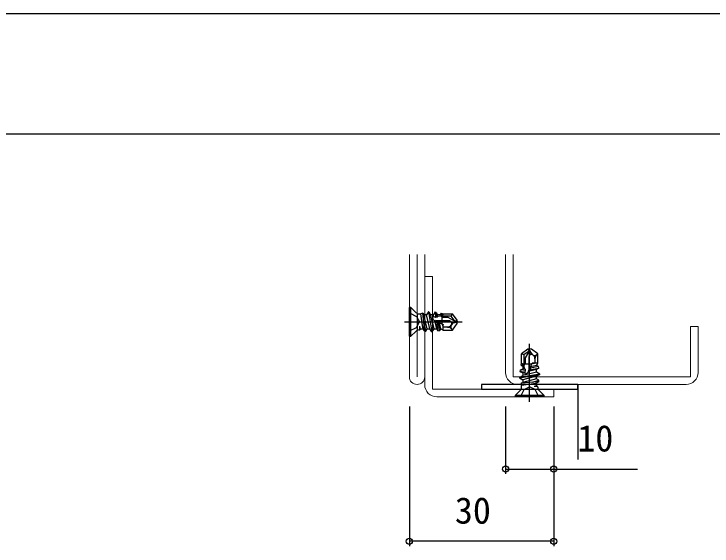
# Model space of a CAD drawing. Units: millimetres, scale not verified. Extents: x -437 to 438, y -281 to 279.
# Drawn here: x 22.5 to 167.6, y 133.2 to 243.8 of the extents above; entities that cross this region are included whole.
import ezdxf
from ezdxf.enums import TextEntityAlignment as Align

# ---------------------------------------------------------------- set-up
doc = ezdxf.new("R2010")
doc.units = ezdxf.units.MM
doc.header["$LTSCALE"] = 2
doc.layers.add('0-2_YKK_11', color=211, linetype='Continuous', lineweight=18)
doc.layers.add('0-3_YKK_11E', color=4, linetype='Continuous', lineweight=18)
for name, color, linetype in [('0-5_YKK_13', 4, 'Continuous'), ('0-7_YKK_D', 6, 'Continuous'), ('0-8_YKK_ZWAK', 7, 'Continuous'), ('0-9_YSS_K', 3, 'Continuous')]:
    doc.layers.add(name, color=color, linetype=linetype)
doc.styles.add('ＭＳ ゴシック', font='')
doc.styles.get('ＭＳ ゴシック').set_extended_font_data('MS Gothic')

msp = doc.modelspace()

# ---------------------------------------------------------------- linework, layer by layer
at = {"layer": '0-2_YKK_11'}
for p, q in [((104.7, 168.4), (104.7, 193.8)), ((106.3, 193.8), (106.3, 168.4)), ((107.9, 193.8), (107.9, 168.4))]:
    msp.add_line(p, q, dxfattribs=at)
msp.add_lwpolyline([(110.4, 164.2), (134.7, 164.2), (134.7, 165.8), (109.5, 165.8), (109.5, 189.2), (107.9, 189.2), (107.9, 166.7)], dxfattribs=at)
for centre, radius, start, end in [((106.3, 168.4), 1.6, 180, 0), ((110.4, 166.7), 2.5, 180.00001, 269.99999)]:
    msp.add_arc(centre, radius, start, end, dxfattribs=at)
at = {"layer": '0-3_YKK_11E'}
for p, q in [((124.7, 193.8), (124.7, 169.3)), ((127.2, 166.8), (162.2, 166.8))]:
    msp.add_line(p, q, dxfattribs=at)
msp.add_lwpolyline([(164.7, 169.3), (164.7, 178.8), (163.1, 178.8), (163.1, 168.4), (126.3, 168.4), (126.3, 193.8)], dxfattribs=at)
for centre, start, end in [((127.2, 169.3), 180, 270), ((162.2, 169.3), 270, 0)]:
    msp.add_arc(centre, 2.5, start, end, dxfattribs=at)
at = {"layer": '0-5_YKK_13'}
for p, q in [((104.7, 176.8), (104.7, 182.8)), ((105, 182.8), (104.7, 182.8)), ((105, 176.8), (105, 182.8)), ((106.027, 181.773), (105, 182.8)), ((104.7, 181.7), (106.214, 180.945)), ((106.32, 181.48), (106.32, 178.12)), ((106.734, 181.48), (107.101, 181.48)), ((107.531, 181.575), (107.101, 181.48)), ((107.409, 179.025), (107.101, 181.48)), ((107.531, 181.575), (107.719, 181.25)), ((107.792, 179.118), (107.531, 181.575)), ((108.654, 181.9), (108.278, 181.25)), ((108.654, 181.9), (109.359, 177.7)), ((108.754, 181.9), (108.654, 181.9)), ((109.459, 177.7), (108.754, 181.9)), ((108.754, 181.9), (109.129, 181.25)), ((110.01, 181.807), (109.688, 181.25)), ((110.241, 181.765), (110.01, 181.807)), ((110.01, 181.807), (110.189, 180.715)), ((110.241, 181.765), (110.539, 181.25)), ((110.45, 180.763), (110.241, 181.765)), ((111.286, 181.575), (111.098, 181.25)), ((111.286, 181.575), (111.381, 180.936)), ((111.7, 181.5), (113.682, 181.5)), ((113.422, 181), (113.682, 181.5)), ((114.62, 180.161), (113.682, 181.5)), ((106.214, 180.945), (106.823, 179.8)), ((108.424, 178.35), (107.719, 181.25)), ((108.278, 181.25), (107.719, 181.25)), ((108.983, 178.35), (108.278, 181.25)), ((109.834, 178.35), (109.129, 181.25)), ((109.688, 181.25), (109.129, 181.25)), ((109.792, 180.823), (109.688, 181.25)), ((110.393, 178.35), (109.98, 180.049)), ((113.036, 180), (110.25, 180)), ((111.098, 181.25), (110.539, 181.25)), ((110.618, 180.923), (110.539, 181.25)), ((111.162, 180.989), (111.098, 181.25)), ((111.5, 179.352), (111.5, 181.147)), ((113.422, 181), (111.5, 181)), ((112.795, 180.7), (111.5, 180.7)), ((114.2, 179.888), (112.795, 180.7)), ((113.324, 179.834), (113.036, 180)), ((114.2, 179.888), (113.422, 181)), ((114.62, 180.161), (114.2, 179.888)), ((114.2, 179.888), (114.7, 179.8)), ((114.7, 179.8), (114.62, 180.161)), ((103.7, 179.8), (115.7, 179.8)), ((107.014, 178.35), (106.881, 178.896)), ((106.881, 178.12), (106.881, 178.896)), ((107.573, 178.35), (107.409, 179.025)), ((110.336, 179.819), (110.648, 177.909)), ((111.029, 177.978), (110.692, 179.601)), ((111.244, 178.35), (110.938, 179.61)), ((111.7, 178.775), (111.567, 179.321)), ((111.666, 179.006), (111.7, 178.775)), ((111.7, 178.1), (111.7, 179.26)), ((112.639, 178.7), (111.7, 178.7)), ((113.405, 179.099), (113.467, 179.187)), ((113.682, 178.1), (114.62, 179.439)), ((114.227, 179.695), (114.7, 179.8)), ((114.62, 179.439), (114.7, 179.8)), ((106.027, 177.827), (105, 176.8)), ((106.734, 178.12), (106.881, 178.12)), ((106.881, 178.12), (107.014, 178.35)), ((107.014, 178.35), (107.573, 178.35)), ((107.838, 177.891), (107.573, 178.35)), ((107.838, 177.891), (108.147, 177.871)), ((108.147, 177.871), (108.424, 178.35)), ((108.424, 178.35), (108.983, 178.35)), ((109.359, 177.7), (108.983, 178.35)), ((109.359, 177.7), (109.459, 177.7)), ((109.459, 177.7), (109.834, 178.35)), ((109.834, 178.35), (110.393, 178.35)), ((110.648, 177.909), (110.393, 178.35)), ((110.648, 177.909), (111.029, 177.978)), ((111.029, 177.978), (111.244, 178.35)), ((111.244, 178.35), (111.7, 178.1)), ((111.7, 178.1), (113.682, 178.1)), ((113.457, 178.343), (113.682, 178.1)), ((104.7, 176.8), (105, 176.8)), ((129.339, 174.12), (128, 173.182)), ((129.7, 174.2), (129.339, 174.12)), ((129.339, 174.12), (129.612, 173.7)), ((129.612, 173.7), (129.7, 174.2)), ((129.7, 163.2), (129.7, 175.2)), ((129.805, 173.727), (129.7, 174.2)), ((130.061, 174.12), (129.7, 174.2)), ((131.4, 173.182), (130.061, 174.12)), ((128.5, 172.922), (128, 173.182)), ((128, 171.2), (128, 173.182)), ((129.612, 173.7), (128.5, 172.922)), ((128.5, 172.922), (128.5, 171)), ((129.612, 173.7), (128.8, 172.295)), ((129.666, 172.824), (129.5, 172.536)), ((130.401, 172.905), (130.313, 172.967)), ((131.157, 172.957), (131.4, 173.182)), ((131.4, 171.2), (131.4, 173.182)), ((128.8, 172.295), (128.8, 171)), ((129.5, 172.536), (129.5, 169.75)), ((130.725, 171.2), (130.179, 171.067)), ((131.4, 171.2), (130.24, 171.2)), ((130.494, 171.166), (130.725, 171.2)), ((130.8, 172.139), (130.8, 171.2)), ((131.15, 170.744), (131.4, 171.2)), ((127.735, 169.741), (127.693, 169.51)), ((127.735, 169.741), (128.25, 170.039)), ((128.737, 169.95), (127.735, 169.741)), ((127.925, 170.786), (128.564, 170.881)), ((127.925, 170.786), (128.25, 170.598)), ((128.511, 170.662), (128.25, 170.598)), ((128.25, 170.598), (128.25, 170.039)), ((128.577, 170.118), (128.25, 170.039)), ((130.148, 171), (128.353, 171)), ((131.15, 169.893), (129.451, 169.48)), ((129.681, 169.836), (131.591, 170.148)), ((131.15, 170.744), (129.89, 170.438)), ((131.522, 170.529), (129.899, 170.192)), ((131.522, 170.529), (131.15, 170.744)), ((131.591, 170.148), (131.15, 169.893)), ((131.15, 169.334), (131.15, 169.893)), ((131.591, 170.148), (131.522, 170.529)), ((131.8, 168.959), (127.6, 168.254)), ((127.6, 168.154), (131.8, 168.859)), ((127.6, 168.254), (128.25, 168.629)), ((127.693, 169.51), (128.785, 169.689)), ((127.693, 169.51), (128.25, 169.188)), ((131.15, 169.334), (128.25, 168.629)), ((128.677, 169.292), (128.25, 169.188)), ((128.25, 169.188), (128.25, 168.629)), ((131.15, 168.483), (128.25, 167.778)), ((131.8, 168.959), (131.15, 169.334)), ((131.8, 168.859), (131.15, 168.483)), ((131.15, 167.924), (131.15, 168.483)), ((131.8, 168.859), (131.8, 168.959)), ((127.6, 168.254), (127.6, 168.154)), ((127.6, 168.154), (128.25, 167.778)), ((130.382, 167.292), (127.925, 167.031)), ((127.925, 167.031), (128.25, 167.219)), ((127.925, 167.031), (128.02, 166.601)), ((130.475, 166.909), (128.02, 166.601)), ((131.15, 167.924), (128.25, 167.219)), ((128.25, 167.778), (128.25, 167.219)), ((131.15, 167.073), (130.475, 166.909)), ((131.629, 167.647), (131.15, 167.924)), ((131.609, 167.338), (131.15, 167.073)), ((131.15, 166.514), (131.15, 167.073)), ((131.609, 167.338), (131.629, 167.647)), ((127.727, 165.527), (126.7, 164.5)), ((127.8, 164.2), (128.555, 165.714)), ((128.02, 166.234), (128.02, 166.601)), ((128.02, 165.82), (131.38, 165.82)), ((128.555, 165.714), (129.7, 166.323)), ((131.15, 166.514), (130.604, 166.381)), ((131.38, 166.381), (130.604, 166.381)), ((131.38, 166.381), (131.15, 166.514)), ((131.38, 166.234), (131.38, 166.381)), ((131.673, 165.527), (132.7, 164.5)), ((132.7, 164.5), (126.7, 164.5)), ((126.7, 164.5), (126.7, 164.2)), ((132.7, 164.2), (126.7, 164.2)), ((132.7, 164.2), (132.7, 164.5))]:
    msp.add_line(p, q, dxfattribs=at)
for points in [[(111.286, 181.575), (111.7, 181.5), (111.381, 180.936), (111.162, 180.989), (110.618, 180.923), (110.45, 180.763), (110.189, 180.715), (109.792, 180.823), (109.501, 180.787)], [(109.937, 180.068), (111.7, 179.26), (111.666, 179.006), (111.567, 179.321)], [(110.938, 179.61), (110.692, 179.601), (110.336, 179.819), (109.98, 180.049)], [(104.7, 177.9), (106.214, 178.655), (106.823, 179.8)], [(107.838, 177.891), (107.792, 179.118), (108.147, 177.871)], [(127.925, 170.786), (128, 171.2), (128.564, 170.881), (128.511, 170.662), (128.577, 170.118), (128.737, 169.95), (128.785, 169.689), (128.677, 169.292), (128.713, 169.001)], [(129.432, 169.437), (130.24, 171.2), (130.494, 171.166), (130.179, 171.067)], [(129.89, 170.438), (129.899, 170.192), (129.681, 169.836), (129.451, 169.48)], [(131.609, 167.338), (130.382, 167.292), (131.629, 167.647)], [(131.6, 164.2), (130.845, 165.714), (129.7, 166.323)]]:
    msp.add_lwpolyline(points, dxfattribs=at)
msp.add_lwpolyline([(119.7, 166.8), (119.7, 165.8), (139.7, 165.8), (139.7, 166.8)], close=True, dxfattribs=at)
for centre, radius, start, end in [((106.734, 182.48), 1, 225, 270), ((110.25, 180.75), 0.75, 177.14861, 270), ((112.639, 179.635), 0.935, 270, 325), ((112.639, 177.585), 1.115, 42.84567, 90), ((113.899, 178.753), 0.603, 145, 222.84567), ((113.099, 179.445), 0.449, 325, 60), ((113.954, 180.926), 1.26, 240, 282.5), ((114.5, 178.464), 1.26, 102.5, 145), ((106.734, 177.12), 1, 90, 135), ((128.574, 173.454), 1.26, 330, 12.5), ((130.055, 172.599), 0.449, 55, 150), ((131.035, 174), 1.26, 192.5, 235), ((130.747, 173.399), 0.603, 235, 312.84567), ((129.865, 172.139), 0.935, 0, 55), ((131.915, 172.139), 1.115, 132.84567, 180), ((128.75, 169.75), 0.75, 267.14861, 0), ((127.02, 166.234), 1, 315, 0), ((132.38, 166.234), 1, 180, 225)]:
    msp.add_arc(centre, radius, start, end, dxfattribs=at)
at = {"layer": '0-7_YKK_D'}
for p, q in [((104.7, 162.2), (104.7, 133.2)), ((124.7, 162.2), (124.7, 148.2)), ((134.7, 162.2), (134.7, 148.2)), ((134.7, 162.2), (134.7, 133.2)), ((134.7, 134.2), (104.7, 134.2))]:
    msp.add_line(p, q, dxfattribs=at)
msp.add_lwpolyline([(124.7, 149.2), (134.7, 149.2), (152.131, 149.2)], dxfattribs=at)
for centre in [(124.7, 149.2), (134.7, 149.2), (104.7, 134.2), (134.7, 134.2)]:
    msp.add_circle(centre, 0.637, dxfattribs=at)
at = {"layer": '0-8_YKK_ZWAK'}
for p, q in [((438.2, 243.8), (-436.8, 243.8)), ((438.2, 218.8), (-436.8, 218.8))]:
    msp.add_line(p, q, dxfattribs=at)
at = {"layer": '0-9_YSS_K'}
msp.add_line((139.7, 166.8), (139.7, 151.2), dxfattribs=at)

# ---------------------------------------------------------------- texts
at = {"layer": '0-7_YKK_D', "style": 'ＭＳ ゴシック'}
for s, p in [('10', (139.605, 151.2)), ('30', (114.16, 136.2))]:
    msp.add_text(s, height=5.499, dxfattribs=at).set_placement(p, align=Align.BOTTOM_LEFT)

doc.saveas('drawing.dxf')
